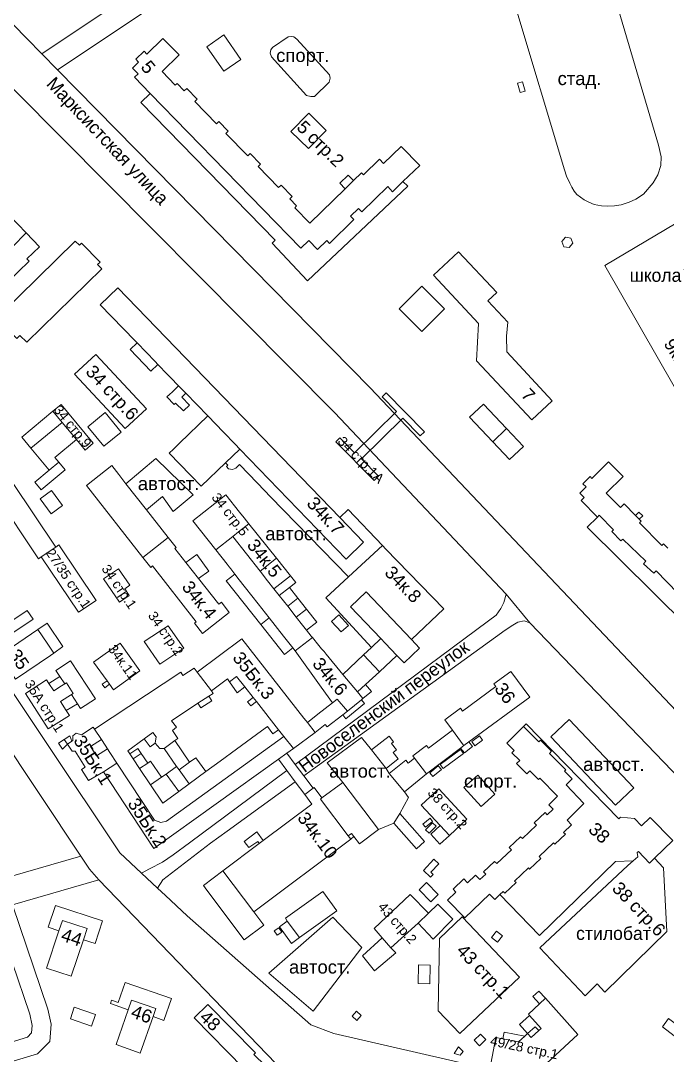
# Model space of a CAD drawing. Header units: metres. Extents: x 9999 to 15101, y 6965 to 11034.
# Drawn here: x 10290 to 10643, y 7334 to 7899 of the extents above; entities that cross this region are included whole.
import ezdxf
from ezdxf.enums import TextEntityAlignment as Align

# ---------------------------------------------------------------- set-up
doc = ezdxf.new("R2010")
doc.units = ezdxf.units.M
doc.header["$MEASUREMENT"] = 0
for name, color, linetype, lineweight in [('Слой 14', 7, 'Continuous', 0), ('Слой 25', 7, 'Continuous', 0), ('Слой 29', 7, 'Continuous', 0), ('Слой 3', 7, 'Continuous', 0), ('Слой 43', 7, 'Continuous', 0), ('Слой 5', 7, 'Continuous', 0), ('Слой 8', 7, 'Continuous', 0), ('Слой 9', 7, 'Continuous', 0)]:
    doc.layers.add(name, color=color, linetype=linetype, lineweight=lineweight)
doc.styles.add('Style-arial', font='arial.shx')
doc.styles.add('Style-p131', font='p131.shx')

msp = doc.modelspace()

# ---------------------------------------------------------------- linework, layer by layer
at = {"layer": 'Слой 14', "color": 8, "linetype": 'Continuous', "lineweight": 0, "flags": 128}
for points in [[(10358.81, 7631.94), (10347.63, 7646.22), (10364, 7659.98), (10384.4, 7640.12), (10373.43, 7630.99), (10367.61, 7639.19), (10358.81, 7631.94)], [(10579.72, 7507.9), (10589.73, 7517.35), (10625.01, 7479.99), (10615, 7470.54), (10579.72, 7507.9)], [(10476.32, 7507.5), (10481.76, 7500.64), (10489.69, 7490.56), (10491.47, 7487.87), (10499.68, 7477.76), (10501.96, 7474.62), (10497.28, 7465.92), (10493.99, 7460.58), (10485.51, 7457.2), (10466.03, 7482.9), (10457.6, 7493.64), (10476.32, 7507.5)], [(10449.94, 7357.78), (10425.63, 7378.71), (10460.7, 7409.23), (10476.46, 7392.57), (10449.94, 7357.78)]]:
    msp.add_lwpolyline(points, close=True, dxfattribs=at)
at = {"layer": 'Слой 25', "color": 8, "linetype": 'Continuous', "lineweight": 0, "flags": 128}
for points in [[(10414.49, 8000), (10448.31, 8092.57), (10457.84, 8089.61), (10424.64, 7998.08), (10412.99, 7962.39), (10411.68, 7958.4), (10404.16, 7935.36), (10394.78, 7929.09), (10310.2, 7872.52), (10301.6, 7881.29), (10395.2, 7944), (10414.49, 8000)], [(10554.72, 7566.24), (10444.71, 7486.6), (10440.08, 7492.78), (10545.6, 7571.2), (10549.76, 7574.4), (10552.32, 7577.92), (10554.08, 7581.28), (10555.22, 7585.91), (10568.16, 7570.08), (10565.12, 7571.2), (10561.76, 7570.56), (10558.88, 7568.96), (10554.72, 7566.24)], [(10440.11, 7483.27), (10402.88, 7456.32), (10393.76, 7449.76), (10367.68, 7429.6), (10364.87, 7425.18), (10356.18, 7433.35), (10360.48, 7435.68), (10367.52, 7439.36), (10373.44, 7443.36), (10382.4, 7449.92), (10435.57, 7489.43), (10440.11, 7483.27)], [(10096.58, 7376.83), (10166.64, 7397.36), (10188.57, 7403.78), (10322.95, 7442.63), (10327.68, 7435.52), (10332.83, 7429.7), (10285.6, 7415.97), (10275.67, 7413.09), (10104.24, 7363.26), (10096.58, 7376.83)], [(10146.42, 7288.48), (10141.52, 7297.08), (10293.76, 7343.68), (10296, 7345.92), (10296.32, 7350.08), (10295.04, 7356.16), (10275.67, 7413.09), (10285.6, 7415.97), (10305, 7358.93), (10306.73, 7350.76), (10306.01, 7341.31), (10299.24, 7334.56), (10146.42, 7288.48)]]:
    msp.add_lwpolyline(points, close=True, dxfattribs=at)
for points in [[(10168.64, 8017.6), (10293.44, 7889.6), (10301.6, 7881.29), (10310.2, 7872.52), (10480.96, 7698.56), (10690.88, 7476.8), (10697.28, 7473.28), (10704.64, 7473.12), (10707.09, 7475.2), (10702.04, 7463.06), (10689.28, 7435.52), (10684.53, 7430.89), (10686.08, 7438.24), (10685.28, 7445.12), (10682.56, 7451.2), (10568.16, 7570.08), (10555.22, 7585.91), (10461.44, 7685.12), (10287.56, 7860.5), (10278.66, 7869.47), (10275.84, 7872.32), (10139.05, 8011.9)], [(10018.62, 7913.98), (10140.35, 7749.78), (10142.09, 7747.18), (10147.62, 7738.94), (10344.32, 7444.48), (10356.18, 7433.35), (10364.87, 7425.18), (10369.25, 7421.07), (10381.12, 7409.92), (10448.64, 7350.4), (10461.12, 7345.6), (10553.82, 7324.37)], [(10444.01, 7314.14), (10332.83, 7429.7), (10327.68, 7435.52), (10322.95, 7442.63), (10232.51, 7578.6), (10232.51, 7578.6), (10227.69, 7585.82), (10186.02, 7648.54), (10133.92, 7726.88), (10128.38, 7735.42), (10003.23, 7904.83)]]:
    msp.add_lwpolyline(points, dxfattribs=at)
at = {"layer": 'Слой 3', "color": 8, "linetype": 'Continuous', "lineweight": 0, "flags": 128}
for points in [[(10410.31, 7878.17), (10401.04, 7871.76), (10391.77, 7885.15), (10401.04, 7891.57), (10410.31, 7878.17)], [(10443.22, 7775.01), (10360.83, 7859.61), (10352.24, 7868.43), (10354.21, 7870.35), (10351.18, 7873.47), (10354.53, 7876.73), (10353.01, 7878.29), (10357.51, 7882.68), (10359.03, 7881.11), (10367.82, 7889.68), (10376.64, 7880.62), (10367.31, 7871.53), (10374.58, 7864.07), (10375.59, 7865.05), (10379.48, 7861.05), (10380.79, 7862.33), (10386.48, 7856.49), (10385.17, 7855.21), (10397.03, 7843.03), (10398.34, 7844.31), (10403.47, 7839.04), (10402.16, 7837.77), (10414.11, 7825.49), (10415.42, 7826.77), (10421.17, 7820.87), (10419.86, 7819.59), (10431.01, 7808.15), (10432.32, 7809.42), (10438.4, 7803.18), (10437.09, 7801.9), (10440.78, 7798.11), (10439.77, 7797.13), (10447.99, 7788.68), (10467.3, 7807.48), (10471.9, 7811.97), (10476.25, 7816.21), (10477.32, 7815.11), (10486.06, 7823.63), (10488.36, 7821.26), (10497.98, 7830.63), (10508.06, 7820.28), (10498.93, 7811.38), (10493.29, 7805.89), (10490.6, 7808.64), (10476.42, 7794.83), (10474.55, 7796.71), (10470.32, 7792.48), (10472.14, 7790.66), (10458.76, 7777.63), (10457.25, 7779.18), (10452.25, 7774.3), (10447.5, 7779.18), (10443.22, 7775.01)], [(10561.5, 7865.14), (10564.19, 7865.89), (10565.62, 7860.82), (10562.93, 7860.06), (10561.5, 7865.14)], [(10443.22, 7775.01), (10447.5, 7779.18), (10452.25, 7774.3), (10457.25, 7779.18), (10458.76, 7777.63), (10472.14, 7790.66), (10470.32, 7792.48), (10474.55, 7796.71), (10476.42, 7794.83), (10490.6, 7808.64), (10493.29, 7805.89), (10498.93, 7811.38), (10501.56, 7808.85), (10446.86, 7757.06), (10427.48, 7777.65), (10429.13, 7779.44), (10355.8, 7854.69), (10360.83, 7859.61), (10443.22, 7775.01)], [(10457.04, 7839.38), (10447.25, 7829.44), (10437.75, 7838.8), (10447.54, 7848.74), (10457.04, 7839.38)], [(10235.97, 7792.21), (10248.53, 7804.33), (10261.13, 7816.49), (10293.11, 7783.33), (10285.68, 7775.76), (10260.64, 7801.6), (10256.96, 7798.08), (10257.6, 7797.28), (10248.4, 7788.4), (10247.68, 7789.12), (10243.36, 7784.96), (10235.97, 7792.21)], [(10467.3, 7807.48), (10464.36, 7810.49), (10468.97, 7814.98), (10471.9, 7811.97), (10467.3, 7807.48)], [(10609.17, 7765.44), (10648.16, 7788.71), (10657.83, 7772.98), (10649.63, 7768.22), (10658.32, 7753.96), (10650.29, 7749.05), (10663.89, 7725.77), (10687.15, 7739.21), (10670.28, 7769.37), (10697.63, 7785.6), (10707.14, 7770.52), (10704.19, 7731.84), (10647.01, 7699.39), (10609.17, 7765.44)], [(10278.96, 7738.61), (10319.95, 7778.89), (10322.18, 7776.61), (10323.31, 7777.72), (10333.45, 7767.37), (10332.15, 7766), (10334.36, 7763.68), (10293.39, 7723.53), (10289.71, 7727.29), (10287.93, 7725.55), (10279.25, 7734.41), (10281.02, 7736.19), (10278.96, 7738.61)], [(10587.64, 7781.05), (10590.68, 7780.53), (10591.75, 7777.65), (10589.79, 7775.28), (10586.76, 7775.8), (10585.68, 7778.68), (10587.64, 7781.05)], [(10515.52, 7760.24), (10529.3, 7773.08), (10550.13, 7750.73), (10545.24, 7746.17), (10556.13, 7734.48), (10555.43, 7726.85), (10555.6, 7718.33), (10580.49, 7691.61), (10569.24, 7681.13), (10539.15, 7713.43), (10540.16, 7733.79), (10515.52, 7760.24)], [(10400.95, 7674.32), (10392.33, 7683.26), (10380.29, 7695.72), (10378.29, 7697.79), (10376.36, 7699.8), (10372.01, 7704.29), (10370.35, 7706.02), (10365.07, 7711.48), (10363.56, 7713.05), (10353.7, 7723.25), (10352.39, 7724.61), (10333.58, 7744.09), (10343.09, 7753.28), (10464.37, 7627.7), (10477.41, 7614.2), (10467.9, 7605.01), (10409.76, 7665.2), (10407.25, 7667.8), (10400.95, 7674.32)], [(10496.92, 7741.82), (10509.23, 7754.14), (10521.54, 7741.83), (10509.24, 7729.52), (10496.92, 7741.82)], [(10361.22, 7707.81), (10349.87, 7719.59), (10353.7, 7723.25), (10363.56, 7713.05), (10365.07, 7711.48), (10361.22, 7707.81)], [(10347.19, 7676.33), (10319.51, 7706.09), (10331.2, 7716.96), (10358.88, 7687.2), (10347.19, 7676.33)], [(10376.36, 7699.8), (10378.29, 7697.79), (10380.29, 7695.72), (10378.08, 7693.63), (10382.38, 7689.25), (10379, 7686.01), (10374.62, 7690.31), (10373.95, 7689.59), (10370.01, 7693.67), (10371.37, 7694.98), (10372.95, 7696.51), (10376.36, 7699.8)], [(10312.15, 7689.61), (10329.75, 7668.34), (10325.28, 7664.64), (10320.57, 7670.33), (10312.79, 7679.74), (10307.68, 7685.92), (10312.15, 7689.61)], [(10535.28, 7682.56), (10542.87, 7689.74), (10555.55, 7676.33), (10547.97, 7669.16), (10535.28, 7682.56)], [(10312.79, 7679.74), (10295.71, 7665.66), (10290.71, 7671.73), (10307.68, 7685.92), (10312.79, 7679.74)], [(10326.79, 7677.37), (10336.34, 7685.13), (10345.01, 7674.45), (10335.46, 7666.7), (10326.79, 7677.37)], [(10371.24, 7662.89), (10373.56, 7665.13), (10376.88, 7668.34), (10392.33, 7683.26), (10400.95, 7674.32), (10407.25, 7667.8), (10409.76, 7665.2), (10402, 7657.71), (10388.68, 7644.84), (10371.24, 7662.89)], [(10320.57, 7670.33), (10308.8, 7660.6), (10310.99, 7657.94), (10305.66, 7653.55), (10295.71, 7665.66), (10312.79, 7679.74), (10320.57, 7670.33)], [(10547.97, 7669.16), (10555.55, 7676.33), (10564.75, 7666.61), (10557.16, 7659.44), (10547.97, 7669.16)], [(10469.12, 7595.25), (10426.39, 7639.32), (10423.53, 7642.28), (10414.72, 7651.36), (10409.6, 7656.64), (10407.6, 7654.72), (10405.84, 7654), (10403.68, 7654.4), (10402.49, 7655.68), (10403.25, 7656.43), (10402, 7657.71), (10409.76, 7665.2), (10467.9, 7605.01), (10477.41, 7614.2), (10464.37, 7627.7), (10469.02, 7632.21), (10487.66, 7612.38), (10469.12, 7595.25)], [(10305.66, 7653.55), (10310.99, 7657.94), (10314.44, 7653.74), (10301.21, 7642.86), (10297.76, 7647.05), (10305.66, 7653.55)], [(10356.83, 7605.97), (10326.02, 7645.31), (10339.85, 7656.14), (10343.67, 7651.27), (10346.51, 7647.64), (10347.63, 7646.22), (10358.81, 7631.94), (10370.66, 7616.8), (10356.83, 7605.97)], [(10285.54, 7646.9), (10309.29, 7611.61), (10301.27, 7606.22), (10299.82, 7605.24), (10276.08, 7640.53), (10278.08, 7641.88), (10285.54, 7646.9)], [(10306.73, 7629.82), (10300.79, 7637.87), (10306.97, 7642.43), (10312.91, 7634.39), (10306.73, 7629.82)], [(10414.75, 7624.26), (10409.17, 7619.87), (10406, 7617.38), (10396.66, 7610.04), (10384.11, 7626.02), (10402.2, 7640.23), (10409.66, 7630.74), (10412.19, 7627.51), (10414.75, 7624.26)], [(10628.03, 7626.78), (10625.95, 7628.91), (10627.8, 7630.73), (10629.89, 7628.6), (10628.03, 7626.78)], [(10414.75, 7624.26), (10429.87, 7605.56), (10420.85, 7598.48), (10406, 7617.38), (10409.17, 7619.87), (10414.75, 7624.26)], [(10370.66, 7616.8), (10375.08, 7611.4), (10374.28, 7610.78), (10380.28, 7603.23), (10387.27, 7594.42), (10398.39, 7580.41), (10399.75, 7581.47), (10403.9, 7575.74), (10389.42, 7564.36), (10385.03, 7569.95), (10386.02, 7570.73), (10362.11, 7601.26), (10361.12, 7600.48), (10356.83, 7605.97), (10370.66, 7616.8)], [(10425.83, 7572.93), (10419.81, 7580.59), (10412.97, 7589.29), (10408.74, 7594.67), (10408.42, 7595.08), (10407.11, 7596.75), (10404.84, 7599.64), (10403.96, 7600.75), (10402.85, 7602.16), (10396.66, 7610.04), (10406, 7617.38), (10420.85, 7598.48), (10425.01, 7593.19), (10428.44, 7588.82), (10431.35, 7585.12), (10435.97, 7579.25), (10440.66, 7573.27), (10444.11, 7568.88), (10446.22, 7566.19), (10448.78, 7562.93), (10449.42, 7562.13), (10440.08, 7554.79), (10438.78, 7556.44), (10433.68, 7562.93), (10425.83, 7572.93)], [(10309.29, 7611.61), (10310.94, 7612.72), (10331.3, 7582.46), (10321.64, 7575.95), (10301.27, 7606.22), (10309.29, 7611.61)], [(10478.8, 7587.09), (10470.29, 7579), (10486.83, 7561.58), (10481.73, 7556.73), (10456.72, 7583.79), (10469.12, 7595.25), (10487.66, 7612.38), (10489.51, 7610.47), (10521.24, 7577.76), (10503.59, 7560.99), (10478.8, 7587.09)], [(10387.27, 7594.42), (10380.28, 7603.23), (10386.24, 7607.52), (10392.8, 7598.4), (10387.27, 7594.42)], [(10420.85, 7598.48), (10429.87, 7605.56), (10437.45, 7595.91), (10428.44, 7588.82), (10425.01, 7593.19), (10420.85, 7598.48)], [(10344.09, 7581.48), (10335.39, 7594.16), (10343.48, 7599.72), (10349.68, 7590.68), (10346.92, 7588.77), (10349.42, 7585.13), (10344.09, 7581.48)], [(10407.11, 7596.75), (10408.42, 7595.08), (10408.74, 7594.67), (10412.97, 7589.29), (10419.81, 7580.59), (10425.83, 7572.93), (10421.2, 7569.29), (10402.4, 7593.12), (10407.11, 7596.75)], [(10437.45, 7595.91), (10440.36, 7592.2), (10436.95, 7589.52), (10431.35, 7585.12), (10428.44, 7588.82), (10437.45, 7595.91)], [(10431.35, 7585.12), (10436.95, 7589.52), (10441.56, 7583.64), (10435.97, 7579.25), (10431.35, 7585.12)], [(10470.29, 7579), (10478.8, 7587.09), (10503.59, 7560.99), (10508.03, 7556.31), (10499.52, 7548.23), (10495.57, 7552.39), (10489.17, 7559.12), (10486.83, 7561.58), (10470.29, 7579)], [(10440.66, 7573.27), (10435.97, 7579.25), (10441.56, 7583.64), (10446.26, 7577.67), (10440.66, 7573.27)], [(10293.66, 7576.85), (10296.83, 7572.11), (10282.45, 7562.49), (10279.27, 7567.22), (10293.66, 7576.85)], [(10444.11, 7568.88), (10440.66, 7573.27), (10446.26, 7577.67), (10451.82, 7570.59), (10446.22, 7566.19), (10444.11, 7568.88)], [(10463.9, 7574.53), (10469.12, 7568.76), (10465.14, 7565.16), (10459.92, 7570.93), (10463.9, 7574.53)], [(10308.19, 7553.62), (10304.5, 7559.04), (10299.38, 7566.56), (10304.62, 7570), (10313.11, 7557.22), (10308.19, 7553.62)], [(10366.15, 7547.59), (10357.56, 7559.94), (10370.73, 7568.56), (10379.2, 7556.39), (10366.15, 7547.59)], [(10421.2, 7569.29), (10425.83, 7572.93), (10433.68, 7562.93), (10438.78, 7556.44), (10434.16, 7552.8), (10421.2, 7569.29)], [(10299.38, 7566.56), (10304.5, 7559.04), (10308.19, 7553.62), (10306.31, 7552.33), (10287.31, 7539.4), (10278.5, 7552.33), (10299.38, 7566.56)], [(10355.25, 7543.95), (10340.8, 7533.59), (10338.67, 7536.57), (10337.27, 7538.51), (10329.95, 7548.72), (10344.4, 7559.08), (10355.25, 7543.95)], [(10431.02, 7511.69), (10418.85, 7527.16), (10417.1, 7529.39), (10412.54, 7535.19), (10408.08, 7540.84), (10404.1, 7537.98), (10403.16, 7539.52), (10394.25, 7532.96), (10386.54, 7543.13), (10410.83, 7561.45), (10444.78, 7518.12), (10445.9, 7516.69), (10446.71, 7515.66), (10450.97, 7510.23), (10439.14, 7501.47), (10433.88, 7508.05), (10431.02, 7511.69)], [(10468.69, 7521.89), (10463, 7528.43), (10460.36, 7526.37), (10454.24, 7535.04), (10440.08, 7554.79), (10449.42, 7562.13), (10453.06, 7557.74), (10454.5, 7556.02), (10455.83, 7554.41), (10456.92, 7553.1), (10466.17, 7541.95), (10474.06, 7532.47), (10477.07, 7528.84), (10476.21, 7528.13), (10468.69, 7521.89)], [(10486.83, 7561.58), (10489.17, 7559.12), (10495.57, 7552.39), (10486.17, 7543.46), (10477.43, 7552.65), (10481.73, 7556.73), (10486.83, 7561.58)], [(10477.43, 7552.65), (10486.17, 7543.46), (10478.41, 7536.42), (10474.06, 7532.47), (10466.17, 7541.95), (10477.43, 7552.65)], [(10318.8, 7531.6), (10315.09, 7537.39), (10314.2, 7536.82), (10311.53, 7540.84), (10309.31, 7544.18), (10317.39, 7549.42), (10330.92, 7528.55), (10322.84, 7523.31), (10321.14, 7525.93), (10317.86, 7531), (10318.8, 7531.6)], [(10313.39, 7536.3), (10312.38, 7535.65), (10308.14, 7532.94), (10305.55, 7537), (10311.53, 7540.84), (10314.2, 7536.82), (10313.39, 7536.3)], [(10342.68, 7493.48), (10338.87, 7499.27), (10337.5, 7501.35), (10336.21, 7503.32), (10334.17, 7506.41), (10330.43, 7512.09), (10377.55, 7543.13), (10378.67, 7541.42), (10384.79, 7545.45), (10386.54, 7543.13), (10394.25, 7532.96), (10395.24, 7531.6), (10392.91, 7530.08), (10386.9, 7526.18), (10372.48, 7516.51), (10375.29, 7513.04), (10372.96, 7511.37), (10375.88, 7506.96), (10374.34, 7505.83), (10368.42, 7501.47), (10366.1, 7501.47), (10363.65, 7504.3), (10364.05, 7507.87), (10362.21, 7510.12), (10357.61, 7506.73), (10348.68, 7500.15), (10349.74, 7498.55), (10351.52, 7495.87), (10355.08, 7490.5), (10361.01, 7481.59), (10367.67, 7471.54), (10376.49, 7478), (10382.17, 7482.16), (10391.26, 7488.82), (10399, 7494.49), (10408.08, 7501.14), (10421.57, 7511.03), (10424.92, 7513.48), (10427.91, 7509.4), (10431.02, 7511.69), (10433.88, 7508.05), (10369.74, 7461.65), (10366.69, 7460.95), (10363.23, 7462.29), (10342.68, 7493.48)], [(10408.08, 7540.84), (10412.54, 7535.19), (10408.44, 7531.96), (10404.1, 7537.98), (10408.08, 7540.84)], [(10557.81, 7543.58), (10568.18, 7529.44), (10534.92, 7505.05), (10532.15, 7503.01), (10531.81, 7503.47), (10525.91, 7511.52), (10521.78, 7517.15), (10530.32, 7523.42), (10531.41, 7521.94), (10549.71, 7535.36), (10548.63, 7536.84), (10557.81, 7543.58)], [(10318.8, 7531.6), (10317.86, 7531), (10317.29, 7530.63), (10315.93, 7529.76), (10311.84, 7527.15), (10315.03, 7522.25), (10316.7, 7519.56), (10305.12, 7512.15), (10292.68, 7531.6), (10304.26, 7539.01), (10305.55, 7537), (10308.14, 7532.94), (10312.38, 7535.65), (10313.39, 7536.3), (10314.2, 7536.82), (10315.09, 7537.39), (10318.8, 7531.6)], [(10338.67, 7536.57), (10336.05, 7534.69), (10334.65, 7536.63), (10337.27, 7538.51), (10338.67, 7536.57)], [(10474.06, 7532.47), (10478.41, 7536.42), (10481.71, 7532.7), (10477.07, 7528.84), (10474.06, 7532.47)], [(10317.29, 7530.63), (10317.86, 7531), (10321.14, 7525.93), (10315.03, 7522.25), (10311.84, 7527.15), (10315.93, 7529.76), (10317.29, 7530.63)], [(10392.91, 7530.08), (10394.55, 7527.55), (10388.55, 7523.65), (10386.9, 7526.18), (10392.91, 7530.08)], [(10418.85, 7527.16), (10415.75, 7524.72), (10414, 7526.94), (10417.1, 7529.39), (10418.85, 7527.16)], [(10446.71, 7515.66), (10452.42, 7520.14), (10460.36, 7526.37), (10463, 7528.43), (10468.69, 7521.89), (10466.02, 7519.81), (10457.53, 7513.24), (10456.5, 7514.56), (10450.97, 7510.23), (10446.71, 7515.66)], [(10466.02, 7519.81), (10468.69, 7521.89), (10476.21, 7528.13), (10477.91, 7526.04), (10467.76, 7517.69), (10466.02, 7519.81)], [(10342.68, 7493.48), (10335.34, 7488.64), (10327.2, 7483.95), (10323.38, 7489.94), (10325.4, 7491.23), (10319.86, 7499.93), (10318.23, 7499.93), (10315.63, 7503.88), (10318.06, 7505.48), (10318.65, 7505.87), (10318.65, 7508.43), (10320.37, 7509.76), (10323.38, 7508.99), (10329.72, 7513.16), (10330.43, 7512.09), (10334.17, 7506.41), (10328.19, 7502.48), (10331.53, 7497.41), (10337.5, 7501.35), (10338.87, 7499.27), (10342.68, 7493.48)], [(10588.09, 7481.63), (10597.76, 7471.36), (10588.59, 7462.24), (10590.97, 7459.75), (10586.66, 7455.62), (10587.63, 7454.6), (10581.89, 7449.1), (10581.11, 7449.91), (10573.29, 7442.42), (10574.28, 7441.39), (10568.13, 7435.5), (10567.43, 7436.23), (10559.86, 7428.97), (10560.69, 7428.11), (10554.61, 7422.3), (10553.62, 7423.34), (10551.87, 7421.67), (10549.05, 7418.97), (10546.28, 7421.87), (10532.66, 7408.83), (10523.34, 7418.57), (10527.89, 7422.92), (10526.27, 7424.61), (10532.12, 7430.2), (10534.22, 7428.01), (10538.61, 7432.22), (10540.97, 7429.75), (10544.13, 7432.78), (10542.99, 7433.98), (10548.99, 7439.71), (10550.15, 7438.5), (10558.13, 7446.14), (10556.99, 7447.33), (10563.15, 7453.23), (10564.16, 7452.18), (10571.89, 7459.57), (10570.67, 7460.85), (10576.52, 7466.43), (10577.68, 7465.21), (10580.93, 7468.31), (10578.6, 7470.67), (10583.42, 7475.42), (10573.76, 7485.28), (10573.04, 7484.56), (10568.32, 7489.28), (10566.64, 7487.6), (10561.04, 7493.2), (10562.72, 7494.88), (10558.48, 7499.12), (10559.68, 7500.32), (10555.59, 7504.41), (10564.8, 7513.44), (10573.12, 7505.12), (10574, 7506), (10580.08, 7499.92), (10578.96, 7498.8), (10587.92, 7489.84), (10587.12, 7489.04), (10591.36, 7484.8), (10588.09, 7481.63)], [(10597.76, 7471.36), (10588.09, 7481.63), (10591.36, 7484.8), (10587.12, 7489.04), (10587.92, 7489.84), (10578.96, 7498.8), (10580.08, 7499.92), (10574, 7506), (10573.12, 7505.12), (10564.8, 7513.44), (10566.24, 7514.88), (10616.8, 7463.01), (10617.84, 7463.92), (10625.33, 7463.1), (10629.21, 7459.11), (10634.02, 7463.78), (10646.34, 7451.09), (10636.34, 7441.42), (10633.67, 7438.78), (10627.53, 7445.11), (10626.88, 7444.64), (10627.2, 7442.24), (10624.72, 7440.08), (10615.12, 7439.68), (10573.54, 7399.26), (10551.87, 7421.67), (10553.62, 7423.34), (10554.61, 7422.3), (10560.69, 7428.11), (10559.86, 7428.97), (10567.43, 7436.23), (10568.13, 7435.5), (10574.28, 7441.39), (10573.29, 7442.42), (10581.11, 7449.91), (10581.89, 7449.1), (10587.63, 7454.6), (10586.66, 7455.62), (10590.97, 7459.75), (10588.59, 7462.24), (10597.76, 7471.36)], [(10313.94, 7506.44), (10315.63, 7503.88), (10312.86, 7501.16), (10310.76, 7504.35), (10313.94, 7506.44)], [(10315.63, 7503.88), (10313.94, 7506.44), (10316.92, 7508.42), (10318.06, 7505.48), (10315.63, 7503.88)], [(10336.21, 7503.32), (10337.5, 7501.35), (10331.53, 7497.41), (10328.19, 7502.48), (10334.17, 7506.41), (10336.21, 7503.32)], [(10369.74, 7461.65), (10433.88, 7508.05), (10439.14, 7501.47), (10435.52, 7498.88), (10430.99, 7495.63), (10362.88, 7446.83), (10335.34, 7488.64), (10342.68, 7493.48), (10363.23, 7462.29), (10366.69, 7460.95), (10369.74, 7461.65)], [(10430.99, 7495.63), (10362.88, 7446.83), (10335.34, 7488.64), (10342.68, 7493.48), (10363.23, 7462.29), (10366.69, 7460.95), (10369.74, 7461.65), (10433.88, 7508.05), (10439.14, 7501.47), (10435.52, 7498.88), (10430.99, 7495.63)], [(10364.05, 7507.87), (10363.65, 7504.3), (10360.84, 7502.39), (10357.61, 7506.73), (10362.21, 7510.12), (10364.05, 7507.87)], [(10481.76, 7500.64), (10491.35, 7508.19), (10493.82, 7505.05), (10492.65, 7504.13), (10495.35, 7500.7), (10493.61, 7499.33), (10496.37, 7495.82), (10489.69, 7490.56), (10481.76, 7500.64)], [(10512.89, 7501.7), (10525.91, 7511.52), (10531.81, 7503.47), (10532.15, 7503.01), (10530.4, 7501.68), (10511.76, 7487.57), (10505.22, 7496.25), (10504.32, 7497.44), (10511.83, 7503.1), (10512.89, 7501.7)], [(10542.35, 7506.1), (10538.11, 7502.98), (10536.48, 7505.2), (10540.72, 7508.32), (10542.35, 7506.1)], [(10349.74, 7498.55), (10354.13, 7501.46), (10355.9, 7498.78), (10351.52, 7495.87), (10349.74, 7498.55)], [(10382.4, 7493.93), (10376.63, 7489.71), (10375.25, 7491.6), (10368.42, 7501.47), (10374.34, 7505.83), (10382.4, 7493.93)], [(10531.99, 7498.69), (10520.87, 7490.61), (10519.28, 7492.8), (10530.4, 7500.88), (10531.99, 7498.69)], [(10532.15, 7503.01), (10534.92, 7505.05), (10536.86, 7502.62), (10532.46, 7499.1), (10530.4, 7501.68), (10532.15, 7503.01)], [(10351.52, 7495.87), (10355.9, 7498.78), (10359.47, 7493.41), (10355.08, 7490.5), (10351.52, 7495.87)], [(10382.17, 7482.16), (10376.63, 7489.71), (10382.4, 7493.93), (10385.73, 7496.38), (10391.26, 7488.82), (10382.17, 7482.16)], [(10449.85, 7479.72), (10445.27, 7476.29), (10440.11, 7483.27), (10435.57, 7489.43), (10430.99, 7495.63), (10435.52, 7498.88), (10440.08, 7492.78), (10444.71, 7486.6), (10449.85, 7479.72)], [(10511.76, 7487.57), (10499.68, 7477.76), (10491.47, 7487.87), (10500.41, 7495.13), (10501.77, 7493.45), (10505.22, 7496.25), (10511.76, 7487.57)], [(10355.08, 7490.5), (10359.47, 7493.41), (10361.08, 7494.48), (10367.06, 7485.72), (10361.01, 7481.59), (10355.08, 7490.5)], [(10376.49, 7478), (10369.58, 7487.44), (10375.25, 7491.6), (10376.63, 7489.71), (10382.17, 7482.16), (10376.49, 7478)], [(10519.9, 7489.96), (10515.18, 7486.12), (10513.52, 7488.16), (10518.24, 7492), (10519.9, 7489.96)], [(10367.67, 7471.54), (10361.01, 7481.59), (10367.06, 7485.72), (10369.58, 7487.44), (10376.49, 7478), (10367.67, 7471.54)], [(10417.43, 7412.15), (10400.55, 7434.66), (10420.39, 7449.53), (10421.13, 7450.09), (10422.63, 7451.22), (10449.15, 7471.11), (10445.27, 7476.29), (10449.85, 7479.72), (10450.38, 7480.12), (10454.67, 7474.4), (10453.86, 7473.68), (10469.07, 7453.62), (10470.39, 7451.87), (10417.43, 7412.15)], [(10453.86, 7473.68), (10454.67, 7474.4), (10466.03, 7482.9), (10485.51, 7457.2), (10475.15, 7449.35), (10472.17, 7453.28), (10470.87, 7454.99), (10469.07, 7453.62), (10453.86, 7473.68)], [(10519.3, 7459.31), (10508.9, 7470.51), (10518.5, 7479.42), (10533.86, 7462.86), (10524.27, 7453.95), (10519.3, 7459.31)], [(10506.32, 7446.66), (10493.99, 7460.58), (10497.28, 7465.92), (10510.72, 7450.56), (10506.32, 7446.66)], [(10515.14, 7461.59), (10511.22, 7458.39), (10509.84, 7460.08), (10513.76, 7463.28), (10515.14, 7461.59)], [(10421.13, 7450.09), (10420.39, 7449.53), (10419.58, 7450.6), (10414.65, 7447.3), (10412.17, 7450.6), (10419.16, 7455.85), (10422.63, 7451.22), (10421.13, 7450.09)], [(10516.98, 7458.98), (10513.22, 7455.14), (10511.28, 7457.04), (10515.04, 7460.88), (10516.98, 7458.98)], [(10519.3, 7459.31), (10524.27, 7453.95), (10519.14, 7449.2), (10514.18, 7454.56), (10519.3, 7459.31)], [(10470.87, 7454.99), (10472.17, 7453.28), (10470.39, 7451.87), (10469.07, 7453.62), (10470.87, 7454.99)], [(10609.18, 7368.32), (10605, 7372.74), (10598.45, 7366.15), (10573.62, 7392.46), (10621.72, 7437.43), (10624.72, 7440.08), (10627.2, 7442.24), (10626.88, 7444.64), (10627.53, 7445.11), (10633.67, 7438.78), (10636.34, 7441.42), (10641.25, 7436.2), (10643.08, 7401.4), (10609.18, 7368.32)], [(10510.08, 7434.8), (10515.78, 7440.9), (10518.48, 7438.38), (10514.16, 7433.77), (10515.35, 7432.66), (10513.96, 7431.17), (10510.08, 7434.8)], [(10417.43, 7412.15), (10422.91, 7404.85), (10412.14, 7396.77), (10391.76, 7423.94), (10389.94, 7426.55), (10395.18, 7430.63), (10400.55, 7434.66), (10417.43, 7412.15)], [(10514.11, 7417.57), (10507.71, 7424.13), (10511.84, 7428.16), (10518.24, 7421.6), (10514.11, 7417.57)], [(10462.82, 7412.76), (10442.34, 7398.04), (10435.74, 7407.04), (10434.72, 7408.64), (10455.2, 7423.36), (10462.82, 7412.76)], [(10483.19, 7403.01), (10502.84, 7421.72), (10512.94, 7411.49), (10507.16, 7405.98), (10492.39, 7392.55), (10487.64, 7397.95), (10483.19, 7403.01)], [(10512.94, 7411.49), (10518.03, 7416.35), (10526.08, 7408.09), (10515.39, 7397.24), (10507.16, 7405.98), (10512.94, 7411.49)], [(10312.92, 7407.48), (10311.03, 7401.77), (10305.08, 7403.74), (10309.05, 7415.71), (10334.84, 7407.17), (10330.74, 7394.81), (10324.38, 7396.91), (10326.4, 7403.01), (10312.92, 7407.48)], [(10312.92, 7407.48), (10326.4, 7403.01), (10324.38, 7396.91), (10317.76, 7376.92), (10304.28, 7381.39), (10311.03, 7401.77), (10312.92, 7407.48)], [(10442.34, 7398.04), (10438.05, 7394.89), (10431.45, 7403.89), (10435.74, 7407.04), (10442.34, 7398.04)], [(10531.2, 7409.44), (10562.54, 7376.49), (10530.07, 7345.62), (10518.22, 7358.08), (10518.82, 7397.67), (10531.2, 7409.44)], [(10428.57, 7401.76), (10431.1, 7403.47), (10432.67, 7401.13), (10430.14, 7399.42), (10428.57, 7401.76)], [(10547.35, 7398.1), (10550.01, 7401.51), (10553.26, 7398.99), (10550.59, 7395.56), (10547.35, 7398.1)], [(10487.64, 7397.95), (10492.39, 7392.55), (10495.11, 7389.74), (10483.43, 7379.92), (10476.78, 7388.06), (10487.64, 7397.95)], [(10507.2, 7372.9), (10507.36, 7383.14), (10513.76, 7383.04), (10513.6, 7372.8), (10507.2, 7372.9)], [(10350.7, 7363.92), (10348.83, 7358.57), (10339.14, 7361.96), (10339.8, 7363.84), (10343.4, 7362.59), (10347.22, 7373.52), (10372.4, 7364.71), (10368.25, 7352.83), (10362.4, 7354.88), (10363.94, 7359.29), (10350.7, 7363.92)], [(10568.08, 7355.47), (10567.43, 7356.18), (10573.53, 7361.82), (10576.83, 7364.88), (10594.47, 7345.11), (10574.97, 7327.1), (10568.54, 7324.88), (10546.94, 7329.08), (10549.74, 7343.48), (10553.48, 7342.75), (10562.04, 7341.09), (10565.52, 7344.23), (10567, 7345.56), (10568.91, 7343.45), (10573.13, 7347.26), (10574.42, 7348.43), (10568.08, 7355.47)], [(10573.53, 7361.82), (10569.83, 7365.81), (10573.14, 7368.87), (10576.83, 7364.88), (10573.53, 7361.82)], [(10317.28, 7353.6), (10319.36, 7360), (10331.06, 7356.02), (10328.85, 7349.68), (10317.28, 7353.6)], [(10350.7, 7363.92), (10363.94, 7359.29), (10362.4, 7354.88), (10355.44, 7334.97), (10342.2, 7339.6), (10348.83, 7358.57), (10350.7, 7363.92)], [(10410.19, 7320.54), (10412.08, 7326.5), (10384.9, 7354.12), (10392.35, 7361.45), (10418.37, 7335.01), (10417.55, 7334.21), (10423.58, 7328.09), (10420.38, 7314.11), (10413.12, 7311.68), (10413.6, 7309.92), (10377.28, 7298.14), (10373.84, 7308.77), (10410.19, 7320.54)], [(10471.2, 7355.13), (10473.59, 7357.76), (10476.12, 7355.45), (10473.73, 7352.82), (10471.2, 7355.13)], [(10568.08, 7355.47), (10574.42, 7348.43), (10573.13, 7347.26), (10571.23, 7349.37), (10567, 7345.56), (10562.56, 7350.49), (10568.08, 7355.47)], [(10644.06, 7353.77), (10655.19, 7345.36), (10651.74, 7340.8), (10640.62, 7349.21), (10644.06, 7353.77)], [(10568.91, 7343.45), (10567, 7345.56), (10571.23, 7349.37), (10573.13, 7347.26), (10568.91, 7343.45)], [(10537.78, 7341.93), (10541.26, 7345.31), (10544.15, 7342.35), (10540.67, 7338.95), (10537.78, 7341.93)], [(10562.04, 7341.09), (10553.48, 7342.75), (10554.19, 7346.39), (10565.52, 7344.23), (10562.04, 7341.09)], [(10526.83, 7334.78), (10529.24, 7338.29), (10531.88, 7335.75), (10530.16, 7333.82), (10526.83, 7334.78)]]:
    msp.add_lwpolyline(points, close=True, dxfattribs=at)
for points in [[(10285.68, 7775.76), (10293.11, 7783.33), (10300.37, 7775.81), (10293.46, 7769.15), (10294.73, 7767.84), (10276.58, 7750.34)], [(10649.13, 7586.45), (10637.23, 7598.57), (10635.9, 7597.24), (10630.25, 7602.41), (10631.63, 7603.92), (10619.01, 7615.97), (10617.89, 7614.95), (10612.96, 7620.03), (10614.01, 7621.06), (10606.19, 7629.03), (10605.15, 7628), (10596.23, 7637.1), (10597.89, 7638.72), (10595.53, 7641.13), (10598.97, 7644.51), (10597.27, 7646.25), (10601.21, 7650.1), (10602.14, 7649.15), (10611.29, 7658.11), (10619.15, 7650.1), (10609.99, 7641.13), (10617.7, 7633.27), (10619.73, 7635.26), (10625.95, 7628.91), (10628.03, 7626.78), (10628.98, 7625.82), (10628.06, 7624.92), (10640.3, 7612.43), (10641.22, 7613.33), (10643.56, 7610.94)], [(10672.3, 7550.38), (10599.49, 7622.46), (10605.15, 7628), (10606.19, 7629.03), (10614.01, 7621.06), (10612.96, 7620.03), (10617.89, 7614.95), (10619.01, 7615.97), (10631.63, 7603.92), (10630.25, 7602.41), (10635.9, 7597.24), (10637.23, 7598.57), (10649.13, 7586.45)]]:
    msp.add_lwpolyline(points, dxfattribs=at)
at = {"layer": 'Слой 43', "color": 8, "linetype": 'Continuous', "lineweight": 0, "flags": 128}
for points in [[(10462.32, 7669.04), (10464.53, 7671.23), (10472.51, 7663.14), (10495.41, 7685.76), (10487.57, 7693.71), (10489.73, 7695.84), (10510.66, 7674.64), (10508.33, 7672.33), (10498.77, 7682.02), (10476.24, 7659.77), (10485.52, 7650.37), (10483.11, 7647.99), (10462.32, 7669.04)], [(10636.34, 7441.42), (10641.25, 7436.2), (10643.08, 7401.4), (10609.18, 7368.32), (10605, 7372.74), (10598.45, 7366.15), (10573.62, 7392.46), (10621.72, 7437.43), (10624.72, 7440.08), (10627.2, 7442.24), (10626.88, 7444.64), (10627.53, 7445.11), (10633.67, 7438.78), (10636.34, 7441.42)]]:
    msp.add_lwpolyline(points, close=True, dxfattribs=at)
at = {"layer": 'Слой 5', "color": 8, "linetype": 'Continuous', "lineweight": 0, "flags": 128}
msp.add_lwpolyline([(10612.94, 7917.83), (10638.6, 7831.36), (10638.6, 7831.36), (10640.06, 7824.93), (10639.77, 7820.25), (10638.16, 7815.14), (10635.53, 7810.76), (10630.27, 7804.62), (10626.18, 7801.85), (10622.53, 7800.1), (10618.15, 7798.78), (10614.55, 7798.21), (10610.46, 7797.92), (10607.39, 7798.21), (10603.45, 7798.94), (10600.38, 7800.11), (10597.9, 7801.43), (10596, 7802.89), (10593.95, 7804.35), (10592.49, 7806.25), (10591.18, 7808.44), (10590.01, 7810.49), (10588.26, 7814.43), (10587.23, 7817.79), (10560.12, 7908.2)], dxfattribs=at)
for points in [[(10458.77, 7869.8), (10459.15, 7867.9), (10458.64, 7865.75), (10450.66, 7858.01), (10448.63, 7857.89), (10446.22, 7858.39), (10427.08, 7879.69), (10426.44, 7881.6), (10426.83, 7883.37), (10427.59, 7884.77), (10436.21, 7890.6), (10437.98, 7890.72), (10439.25, 7890.47), (10440.9, 7889.2), (10458.77, 7869.8)], [(10532.27, 7480.06), (10539.78, 7486.86), (10549.19, 7476.48), (10541.68, 7469.67), (10532.27, 7480.06)]]:
    msp.add_lwpolyline(points, close=True, dxfattribs=at)

# ---------------------------------------------------------------- texts
at = {"layer": 'Слой 14', "color": 8, "linetype": 'Continuous', "lineweight": 0, "style": 'Style-arial'}
for p in [(10354.1, 7642.7), (10423.71, 7615.3), (10458.64, 7485.53), (10597.36, 7489.22), (10436.68, 7378.42)]:
    msp.add_text('автост.', height=7.2, dxfattribs=at).set_placement(p)
at = {"layer": 'Слой 29', "color": 8, "linetype": 'Continuous', "lineweight": 0, "style": 'Style-p131'}
for s, rotation, p in [('Марксистская улица', 313.4, (10303.68, 7864.4)), ('Новоселенский переулок', 36.6, (10445.16, 7487.91))]:
    msp.add_text(s, height=7.2, rotation=rotation, dxfattribs=at).set_placement(p)
at = {"layer": 'Слой 5', "color": 8, "linetype": 'Continuous', "lineweight": 0, "style": 'Style-arial'}
for s, p in [('спорт.', (10429.69, 7876.8)), ('стад.', (10583.4, 7864.16)), ('спорт.', (10532.27, 7480.06))]:
    msp.add_text(s, height=7.2, dxfattribs=at).set_placement(p)
at = {"layer": 'Слой 8', "color": 8, "linetype": 'Continuous', "lineweight": 0, "style": 'Style-p131'}
for s, p in [('школа', (10622.77, 7756.61)), ('стилобат', (10593.49, 7396.78))]:
    msp.add_text(s, height=7.2, dxfattribs=at).set_placement(p)
at = {"layer": 'Слой 9', "color": 8, "linetype": 'Continuous', "lineweight": 0, "style": 'Style-arial'}
for s, rotation, p in [('5', 310, (10360.76, 7878.49)), ('34к.7', 313, (10451.1, 7639.99)), ('36', 306, (10554.35, 7538.42)), ('38', 317, (10604.59, 7461.82)), ('44', 341.6, (10313.83, 7403.44)), ('46', 340.7, (10352.14, 7361.45))]:
    msp.add_text(s, height=7.2, rotation=rotation, dxfattribs=at).set_placement(p, align=Align.TOP_LEFT)
for s, height, rotation, p in [('5 стр.2', 7, 315.4, (10440.37, 7840.53)), ('9к.2', 7, 301.5, (10641.12, 7722.84)), ('34 стр.6', 7, 312.9, (10325.13, 7707.09)), ('7', 7, 312.9, (10562.98, 7694.41)), ('34 стр.1А', 5.25, 314.6, (10462.83, 7668.97)), ('34к.5', 7, 308.1, (10413.31, 7612.57)), ('34к.8', 7, 314.1, (10488.41, 7597.16)), ('34к.4', 7, 308.4, (10377.73, 7589.65)), ('35Бк.3', 7, 308.1, (10405.46, 7550.91)), ('34к.6', 7, 309.7, (10449.03, 7547.58)), ('35Бк.1', 7, 302.5, (10318.65, 7505.87)), ('35Бк.2', 7, 303.3, (10348.24, 7471.4)), ('34к.10', 7, 306.8, (10440.89, 7463.42)), ('38 стр.6', 7, 313.8, (10612.67, 7424.53)), ('43 стр.1', 7, 313.5, (10527.69, 7390.52)), ('48', 7, 316.8, (10387.31, 7353.83))]:
    msp.add_text(s, height=height, rotation=rotation, dxfattribs=at).set_placement(p)
for s, rotation, p in [('34 стр.9', 309.5, (10316.49, 7675.9)), ('34 стр.5', 308.1, (10402.51, 7627.86)), ('34 стр.1', 304.4, (10341.75, 7588.45)), ('34 стр.2', 304.8, (10367.19, 7562.86)), ('34к.11', 305.6, (10343.8, 7547.16)), ('35А стр.1', 303, (10300.87, 7523.28))]:
    msp.add_text(s, height=5.25, rotation=rotation, dxfattribs=at).set_placement(p, align=Align.CENTER)
for s, height, rotation, p in [('27/35 стр.1', 5.25, 303.9, (10316.19, 7594.41)), ('35', 7, 304.2, (10289.27, 7550.25)), ('38 стр.2', 5.25, 312.8, (10523.24, 7468.65)), ('43 стр.2', 5.25, 311.3, (10495.92, 7406.03)), ('49/28 стр.1', 5.25, 348, (10565.18, 7337.97))]:
    msp.add_text(s, height=height, rotation=rotation, dxfattribs=at).set_placement(p, align=Align.MIDDLE_CENTER)

doc.saveas('drawing.dxf')
